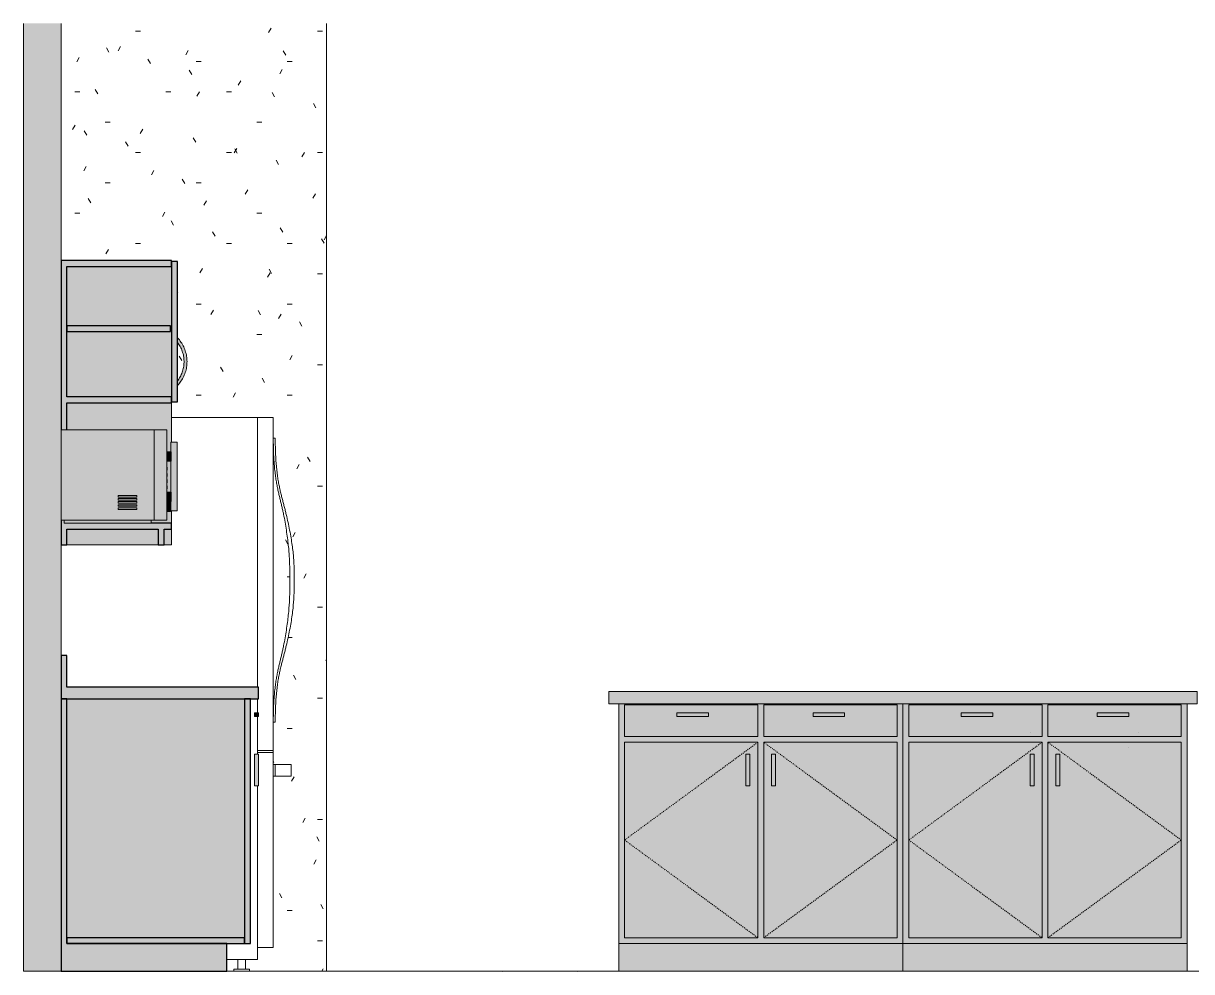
# Model space of a CAD drawing. Header units: inches. Extents: x -1667 to 6641, y -48 to 265.
# Drawn here: x 949.3 to 1097.3, y 0 to 120 of the extents above; entities that cross this region are included whole.
import ezdxf

# ---------------------------------------------------------------- set-up
doc = ezdxf.new("R2010")
doc.units = ezdxf.units.IN
doc.header["$MEASUREMENT"] = 0
doc.linetypes.add('Dash', pattern=[0.25, 0.125, -0.125])
for name, color, linetype, lineweight in [('A-GENM', 13, 'Continuous', 9), ('A-WALL-PATT', 111, 'Continuous', 18), ('C-BLDG-PADS', 91, 'Continuous', 9), ('I-FURN', 30, 'Continuous', 9), ('I-WALL', 2, 'Continuous', 18), ('Q-CASE', 31, 'Continuous', 9), ('Q-SPCQ', 91, 'Continuous', 9)]:
    doc.layers.add(name, color=color, linetype=linetype, lineweight=lineweight)

# ---------------------------------------------------------------- blocks, each defined once
blk = doc.blocks.new('Open Source Metal Building_Exterior_rvt-6-Kitchen - South Elevation')
at = {"layer": 'C-BLDG-PADS'}
h = blk.add_hatch(dxfattribs=at)
h.set_pattern_fill('FP_17', style=0, pattern_type=2)
h.set_pattern_definition([(50, (-2070.098, 0), (13.77135, -1.20496), [1.44, -15.84]), (355, (-2070.098, 0), (-2.66442, 14.44218), [1.152, -12.672]), (100.451, (-2068.95, -0.1), (11.10708, 13.23737), [1.224, -13.462]), (46.184, (-2070.098, 3.84), (20.49128, -3.17785), [2.16, -23.76]), (96.636, (-2068.39, 3.575), (17.94587, 18.70315), [1.836, -20.193]), (351.184, (-2070.098, 3.84), (17.9454, 18.7026), [1.728, -19.008]), (21, (-2068.178, 2.88), (11.46052, -7.73037), [1.44, -15.84]), (326, (-2068.178, 2.88), (4.67135, 13.92315), [1.152, -12.672]), (71.451, (-2067.223, 2.236), (16.13207, 6.19284), [1.224, -13.462]), (37.5, (-2070.098, 0), (0.233123, 6.39175), [0.634, -11.885, 0.634, -12.23, -12.72]), (37.5, (-2070.098, 0), (0.233123, 6.39175), [-25.382, 0.634, -12.086]), (7.5, (-2070.098, 0), (5.05073, 7.57304), [0.634, -6.701, 0.634, -11.597, -4.848]), (7.5, (-2070.098, 0), (5.05073, 7.57304), [-19.565, 0.634, -4.214]), (327.5, (-2074.38, 0), (10.24958, -0.43289), [0.634, -4.166, 0.634, -14.342, -19.872]), (327.5, (-2074.38, 0), (10.24958, -0.43289), [-19.776, 0.634, -19.238]), (317.5, (-2076.3, 0), (11.19739, 1.922144), [0.634, -5.606, 0.634, -9.312, -14.112]), (317.5, (-2076.3, 0), (11.19739, 1.922144), [-16.186, 0.634, -13.478])])
h.paths.add_polyline_path([(-981.54, -0.04), (-897.99, -0.04), (-897.99, 0), (-1120.8, 0), (-1120.8, -0.04), (-988.51, -0.04)], flags=0)
at = {"layer": 'C-BLDG-PADS', "color": 250, "lineweight": 18}
blk.add_line((-897.99, 0), (-1120.8, 0), dxfattribs=at)
blk = doc.blocks.new('Counter Top-L Shaped - 24_ Depth U SHAPED-689926-Kitchen - South Elevation')
at = {"layer": 'Q-CASE'}
h = blk.add_hatch(color=256, dxfattribs=at)
h.paths.add_polyline_path([(-1116.03, 34.5), (-1091.03, 34.5), (-1091.03, 36), (-1115.28, 36), (-1115.28, 40), (-1116.03, 40)], flags=0)
h.paths.add_polyline_path([(-927.78, 34.5), (-902.78, 34.5), (-902.78, 40), (-903.53, 40), (-903.53, 36), (-927.78, 36)], flags=0)
at = {"layer": 'Q-CASE', "lineweight": 30}
for p, q in [((-1115.28, 40), (-1116.03, 40)), ((-1116.03, 40), (-1116.03, 34.5)), ((-1115.28, 36), (-1115.28, 40)), ((-902.78, 40), (-903.53, 40)), ((-903.53, 40), (-903.53, 36)), ((-902.78, 34.5), (-902.78, 40)), ((-1091.03, 36), (-1115.28, 36)), ((-1091.03, 34.5), (-1091.03, 36)), ((-903.53, 36), (-927.78, 36)), ((-927.78, 36), (-927.78, 34.5)), ((-1116.03, 34.5), (-1091.03, 34.5)), ((-927.78, 34.5), (-902.78, 34.5))]:
    blk.add_line(p, q, dxfattribs=at)
blk = doc.blocks.new('Haworth_Chair_Hi-Pad_Stool - High-336028-Kitchen - South Elevation')
at = {"layer": 'I-FURN'}
for p, q in [((-993.03, 28.36), (-993.03, 28.36)), ((-980.78, 28.29), (-980.78, 28.29))]:
    blk.add_line(p, q, dxfattribs=at)
at = {"layer": 'I-FURN', "flags": 128}
for points in [[(-993.19, 30.25), (-993.2, 30.25), (-993.2, 30.25)], [(-979.61, 30.25), (-979.61, 30.25), (-979.61, 30.25)]]:
    blk.add_lwpolyline(points, dxfattribs=at)
blk = doc.blocks.new('Refrigeration-Dacor-Millennia - PF36BNDFBK-519146-Kitchen - South Elevation')
at = {"layer": 'A-GENM', "lineweight": 18}
for p, q in [((-1091.15, 70.12), (-1089.15, 70.12)), ((-1091.15, 36), (-1091.15, 70.12)), ((-1089.15, 70.12), (-1089.15, 27.59)), ((-1091.15, 32.75), (-1091.15, 34.5)), ((-1091.15, 27.5), (-1091.15, 32.25)), ((-1089.15, 27.59), (-1089.15, 3)), ((-1091.15, 3), (-1091.15, 23.5)), ((-1089.15, 3), (-1091.15, 3))]:
    blk.add_line(p, q, dxfattribs=at)
at = {"layer": 'A-GENM'}
for p, q in [((-1091.15, 70.12), (-1089.15, 70.12)), ((-1091.15, 36), (-1091.15, 70.12)), ((-1089.15, 70.12), (-1089.15, 3)), ((-1088.9, 67.53), (-1089.15, 67.53)), ((-1091.15, 32.75), (-1091.15, 34.5)), ((-1091.15, 27.5), (-1091.15, 32.25)), ((-1089.15, 31.53), (-1088.9, 31.53)), ((-1089.15, 27.94), (-1091.15, 27.94)), ((-1089.15, 27.69), (-1091.15, 27.69)), ((-1086.9, 26.19), (-1089.15, 26.19)), ((-1088.9, 26.19), (-1088.9, 24.69)), ((-1086.9, 24.69), (-1086.9, 26.19)), ((-1089.15, 24.69), (-1086.9, 24.69)), ((-1091.15, 3), (-1091.15, 23.5)), ((-1089.15, 3), (-1091.15, 3)), ((-1093.65, 0.25), (-1093.65, 1.5)), ((-1092.65, 1.5), (-1092.65, 0.25)), ((-1094.15, 0.25), (-1093.65, 0.25)), ((-1094.15, 0), (-1094.15, 0.25)), ((-1092.65, 0.25), (-1093.65, 0.25)), ((-1092.65, 0.25), (-1092.15, 0.25)), ((-1092.15, 0.25), (-1092.15, 0))]:
    blk.add_line(p, q, dxfattribs=at)
for points, knots in [([(-1089.15, 67.53), (-1089.15, 67.14), (-1089.14, 66.38), (-1089.11, 65.52), (-1089.08, 64.89), (-1089.05, 64.44), (-1089.01, 64.01), (-1088.98, 63.6), (-1088.93, 63.21), (-1088.89, 62.84), (-1088.84, 62.49), (-1088.78, 62.15), (-1088.73, 61.83), (-1088.67, 61.52), (-1088.61, 61.23), (-1088.56, 60.94), (-1088.49, 60.66), (-1088.43, 60.39), (-1088.37, 60.13), (-1088.31, 59.87), (-1088.25, 59.62), (-1088.19, 59.37), (-1088.13, 59.12), (-1088.05, 58.79), (-1087.95, 58.37), (-1087.81, 57.7), (-1087.65, 56.85), (-1087.49, 55.85), (-1087.35, 54.87), (-1087.24, 53.95), (-1087.16, 53.09), (-1087.11, 52.3), (-1087.06, 51.31), (-1087.05, 50.41), (-1087.05, 49.53), (-1087.05, 48.87), (-1087.06, 48.2), (-1087.08, 47.27), (-1087.13, 46.26), (-1087.24, 45.12), (-1087.35, 44.19), (-1087.49, 43.22), (-1087.65, 42.21), (-1087.81, 41.37), (-1087.95, 40.7), (-1088.05, 40.28), (-1088.13, 39.94), (-1088.19, 39.69), (-1088.25, 39.45), (-1088.31, 39.19), (-1088.37, 38.93), (-1088.43, 38.67), (-1088.49, 38.4), (-1088.56, 38.12), (-1088.61, 37.83), (-1088.67, 37.54), (-1088.73, 37.23), (-1088.78, 36.91), (-1088.84, 36.57), (-1088.89, 36.22), (-1088.93, 35.85), (-1088.98, 35.46), (-1089.01, 35.05), (-1089.05, 34.62), (-1089.08, 34.18), (-1089.11, 33.54), (-1089.14, 32.68), (-1089.15, 31.93), (-1089.15, 31.53)], [0, 0, 0, 0, 0.014706, 0.029412, 0.036765, 0.044118, 0.051471, 0.058824, 0.066176, 0.073529, 0.080882, 0.088235, 0.095588, 0.102941, 0.110294, 0.117647, 0.125, 0.132353, 0.139706, 0.147059, 0.154412, 0.161765, 0.169118, 0.176471, 0.191176, 0.205882, 0.235294, 0.264706, 0.294118, 0.323529, 0.352941, 0.382353, 0.411765, 0.470588, 0.5, 0.529412, 0.558824, 0.588235, 0.647059, 0.676471, 0.705882, 0.735294, 0.764706, 0.794118, 0.808824, 0.823529, 0.830882, 0.838235, 0.845588, 0.852941, 0.860294, 0.867647, 0.875, 0.882353, 0.889706, 0.897059, 0.904412, 0.911765, 0.919118, 0.926471, 0.933824, 0.941176, 0.948529, 0.955882, 0.963235, 0.970588, 0.985294, 1, 1, 1, 1]), ([(-1088.9, 31.53), (-1088.9, 31.93), (-1088.89, 32.68), (-1088.86, 33.54), (-1088.83, 34.18), (-1088.8, 34.63), (-1088.76, 35.05), (-1088.72, 35.46), (-1088.68, 35.85), (-1088.63, 36.22), (-1088.58, 36.57), (-1088.53, 36.91), (-1088.47, 37.23), (-1088.41, 37.54), (-1088.35, 37.84), (-1088.29, 38.12), (-1088.23, 38.4), (-1088.16, 38.67), (-1088.09, 38.93), (-1088.03, 39.19), (-1087.96, 39.45), (-1087.89, 39.7), (-1087.83, 39.94), (-1087.74, 40.28), (-1087.63, 40.7), (-1087.47, 41.37), (-1087.28, 42.21), (-1087.07, 43.22), (-1086.9, 44.19), (-1086.75, 45.12), (-1086.61, 46.26), (-1086.54, 47.27), (-1086.51, 48.2), (-1086.5, 48.87), (-1086.5, 49.53), (-1086.5, 50.19), (-1086.51, 50.86), (-1086.53, 51.56), (-1086.57, 52.29), (-1086.64, 53.09), (-1086.75, 53.95), (-1086.9, 54.87), (-1087.07, 55.85), (-1087.28, 56.85), (-1087.47, 57.69), (-1087.63, 58.37), (-1087.74, 58.79), (-1087.83, 59.12), (-1087.89, 59.37), (-1087.96, 59.62), (-1088.03, 59.87), (-1088.09, 60.13), (-1088.16, 60.39), (-1088.23, 60.66), (-1088.29, 60.94), (-1088.35, 61.23), (-1088.41, 61.52), (-1088.47, 61.83), (-1088.53, 62.15), (-1088.58, 62.49), (-1088.63, 62.84), (-1088.68, 63.21), (-1088.72, 63.6), (-1088.76, 64.01), (-1088.8, 64.44), (-1088.83, 64.89), (-1088.86, 65.52), (-1088.89, 66.38), (-1088.9, 67.14), (-1088.9, 67.53)], [0, 0, 0, 0, 0.014706, 0.029412, 0.036765, 0.044118, 0.051471, 0.058824, 0.066176, 0.073529, 0.080882, 0.088235, 0.095588, 0.102941, 0.110294, 0.117647, 0.125, 0.132353, 0.139706, 0.147059, 0.154412, 0.161765, 0.169118, 0.176471, 0.191176, 0.205882, 0.235294, 0.264706, 0.294118, 0.323529, 0.352941, 0.411765, 0.441176, 0.470588, 0.5, 0.529412, 0.558824, 0.588235, 0.617647, 0.647059, 0.676471, 0.705882, 0.735294, 0.764706, 0.794118, 0.808824, 0.823529, 0.830882, 0.838235, 0.845588, 0.852941, 0.860294, 0.867647, 0.875, 0.882353, 0.889706, 0.897059, 0.904412, 0.911765, 0.919118, 0.926471, 0.933824, 0.941176, 0.948529, 0.955882, 0.963235, 0.970588, 0.985294, 1, 1, 1, 1])]:
    blk.add_open_spline(points, degree=3, knots=knots, dxfattribs=at)
at = {"layer": 'Q-SPCQ'}
for p, q in [((-1091.15, 70.12), (-1102.03, 70.12)), ((-1091.15, 36), (-1091.15, 70.12)), ((-1091.15, 32.75), (-1091.15, 34.5)), ((-1091.15, 27.5), (-1091.15, 32.25)), ((-1091.15, 1.5), (-1091.15, 23.5)), ((-1095.03, 1.5), (-1091.15, 1.5))]:
    blk.add_line(p, q, dxfattribs=at)
blk = doc.blocks.new('Base Cabinet-Double Door _ 2 Drawer - 36_-581377-Kitchen - South Elevation')
at = {"layer": 'Q-CASE'}
h = blk.add_hatch(color=256, dxfattribs=at)
h.paths.add_polyline_path([(-981.54, 3.5), (-973.4, 3.5), (-973.4, 33.86), (-1009.4, 33.86), (-1009.39, 3.5), (-988.51, 3.5)], flags=0)
h.paths.add_polyline_path([(-993.28, 23.5), (-993.28, 27.5), (-992.78, 27.5), (-992.78, 23.5)], flags=0)
h.paths.add_polyline_path([(-989.53, 23.5), (-990.03, 23.5), (-990.03, 27.5), (-989.53, 27.5), (-989.53, 26.23)], flags=0)
h.paths.add_polyline_path([(-1002.03, 32.25), (-1002.03, 32.75), (-998.03, 32.75), (-998.03, 32.25)], flags=0)
h.paths.add_polyline_path([(-984.78, 32.25), (-984.78, 32.75), (-980.78, 32.75), (-980.78, 32.25), (-981.54, 32.25)], flags=0)
h = blk.add_hatch(color=256, dxfattribs=at)
h.paths.add_polyline_path([(-992.78, 23.5), (-992.78, 27.5), (-993.28, 27.5), (-993.28, 23.5)], flags=0)
h.paths.add_polyline_path([(-990.03, 23.5), (-989.53, 23.5), (-989.53, 27.5), (-990.03, 27.5), (-990.03, 26.23)], flags=0)
h.paths.add_polyline_path([(-998.03, 32.25), (-998.03, 32.75), (-1002.03, 32.75), (-1002.03, 32.25)], flags=0)
h.paths.add_polyline_path([(-980.78, 32.25), (-980.78, 32.75), (-984.78, 32.75), (-984.78, 32.25), (-981.54, 32.25)], flags=0)
blk.add_hatch(color=256, dxfattribs=at).paths.add_polyline_path([(-988.51, 0), (-973.4, 0), (-973.4, 3.5), (-1009.4, 3.5), (-1009.39, 0), (-991.99, 0)], flags=0)
for p, q in [((-1009.4, 33.86), (-1009.4, 3.5)), ((-1008.65, 29.75), (-1008.65, 33.75)), ((-1008.65, 33.75), (-991.78, 33.75)), ((-998.03, 32.75), (-1002.03, 32.75)), ((-1002.03, 32.75), (-1002.03, 32.25)), ((-998.03, 32.25), (-998.03, 32.75)), ((-991.78, 29.75), (-991.78, 33.75)), ((-991.03, 33.75), (-974.15, 33.75)), ((-991.03, 29.75), (-991.03, 33.75)), ((-980.78, 32.75), (-984.78, 32.75)), ((-984.78, 32.75), (-984.78, 32.25)), ((-980.78, 32.25), (-980.78, 32.75)), ((-974.15, 33.75), (-974.15, 29.75)), ((-973.4, 3.5), (-973.4, 33.86)), ((-1002.03, 32.25), (-998.03, 32.25)), ((-984.78, 32.25), (-980.78, 32.25)), ((-991.78, 29.75), (-1008.65, 29.75)), ((-974.15, 29.75), (-991.03, 29.75)), ((-1008.65, 4.25), (-1008.65, 29)), ((-1008.65, 29), (-991.78, 29)), ((-991.78, 4.25), (-991.78, 29)), ((-991.03, 29), (-974.15, 29)), ((-991.03, 4.25), (-991.03, 29)), ((-974.15, 29), (-974.15, 4.25)), ((-992.78, 27.5), (-993.28, 27.5)), ((-993.28, 27.5), (-993.28, 23.5)), ((-992.78, 23.5), (-992.78, 27.5)), ((-989.53, 27.5), (-990.03, 27.5)), ((-990.03, 27.5), (-990.03, 23.5)), ((-989.53, 23.5), (-989.53, 27.5)), ((-993.28, 23.5), (-992.78, 23.5)), ((-990.03, 23.5), (-989.53, 23.5)), ((-1009.4, 3.5), (-973.4, 3.5)), ((-1009.4, 0), (-1009.4, 3.5)), ((-991.78, 4.25), (-1008.65, 4.25)), ((-974.15, 4.25), (-991.03, 4.25)), ((-973.4, 3.5), (-973.4, 0))]:
    blk.add_line(p, q, dxfattribs=at)
at = {"layer": 'Q-CASE', "linetype": 'Dash'}
for p, q in [((-991.78, 29), (-1008.65, 16.62)), ((-974.15, 16.62), (-991.03, 29)), ((-1008.65, 16.62), (-991.78, 4.25)), ((-991.03, 4.25), (-974.15, 16.62))]:
    blk.add_line(p, q, dxfattribs=at)
blk = doc.blocks.new('Small_Microwave_14381 - Small_Microwave_14381-624995-Kitchen - South Elevation')
at = {"layer": 'I-FURN'}
for points in [[(-1116.03, 57.14), (-1109.33, 57.14), (-1109.33, 68.56), (-1116.03, 68.56), (-1116.03, 60)], [(-1103.4, 57.14), (-1102.64, 57.14), (-1102.64, 68.56), (-1104.22, 68.56), (-1104.22, 57.14)], [(-1101.74, 58.32), (-1101.74, 66.99), (-1102.13, 66.99), (-1102.11, 65.79), (-1102.1, 65.79), (-1102.12, 64.59), (-1102.13, 64.59), (-1102.12, 60.69), (-1102.1, 60.69), (-1102.12, 59.51), (-1102.13, 59.51), (-1102.12, 58.32), (-1101.84, 58.32)], [(-1101.65, 58.32), (-1101.34, 58.32), (-1101.36, 66.99), (-1101.74, 66.99), (-1101.74, 58.32)], [(-1102.1, 64.59), (-1102.1, 65.79), (-1102.64, 65.79), (-1102.64, 64.59)], [(-1102.57, 63.44), (-1102.57, 63.84), (-1102.64, 63.84), (-1102.64, 63.44)], [(-1102.57, 62.66), (-1102.57, 63.05), (-1102.64, 63.05), (-1102.64, 62.66)], [(-1102.57, 61.87), (-1102.57, 62.26), (-1102.64, 62.26), (-1102.64, 61.87)], [(-1102.57, 61.08), (-1102.57, 61.47), (-1102.64, 61.47), (-1102.64, 61.08)], [(-1102.1, 59.51), (-1102.1, 60.69), (-1102.64, 60.69), (-1102.64, 59.51)], [(-1106.42, 60.06), (-1106.42, 60.26), (-1108.79, 60.26), (-1108.79, 60.06), (-1106.88, 60.06)], [(-1106.42, 59.67), (-1106.42, 59.86), (-1108.79, 59.86), (-1108.79, 59.67), (-1106.88, 59.67)], [(-1106.88, 59.27), (-1106.42, 59.27), (-1106.42, 59.47), (-1108.79, 59.47), (-1108.79, 59.27)], [(-1102.15, 59.02), (-1102.15, 59.51), (-1102.64, 59.51), (-1102.64, 59.02)], [(-1106.88, 58.88), (-1106.42, 58.88), (-1106.42, 59.07), (-1108.79, 59.07), (-1108.79, 58.88)], [(-1106.42, 58.48), (-1106.42, 58.68), (-1108.79, 58.68), (-1108.79, 58.48), (-1106.88, 58.48)], [(-1102.15, 58.23), (-1102.15, 59.02), (-1102.64, 59.02), (-1102.64, 58.23)], [(-1109.45, 56.75), (-1109.33, 56.75), (-1109.33, 57.14), (-1115.63, 57.14), (-1115.63, 56.75), (-1109.48, 56.75)], [(-1106.42, 56.75), (-1104.61, 56.75), (-1104.61, 57.14), (-1109.33, 57.14), (-1109.33, 56.75), (-1106.88, 56.75)]]:
    blk.add_hatch(color=256, dxfattribs=at).paths.add_polyline_path(points, flags=0)
h = blk.add_hatch(color=256, dxfattribs=at)
h.paths.add_polyline_path([(-1109.33, 57.14), (-1104.22, 57.14), (-1104.22, 68.56), (-1109.33, 68.56), (-1109.33, 60)], flags=0)
h.paths.add_polyline_path([(-1106.88, 58.48), (-1108.79, 58.48), (-1108.79, 58.68), (-1106.42, 58.68), (-1106.42, 58.48)], flags=0)
h.paths.add_polyline_path([(-1106.42, 58.88), (-1108.79, 58.88), (-1108.79, 59.07), (-1106.42, 59.07)], flags=0)
h.paths.add_polyline_path([(-1106.42, 59.27), (-1108.79, 59.27), (-1108.79, 59.47), (-1106.42, 59.47)], flags=0)
h.paths.add_polyline_path([(-1106.42, 59.67), (-1108.79, 59.67), (-1108.79, 59.86), (-1106.42, 59.86)], flags=0)
h.paths.add_polyline_path([(-1108.79, 60.06), (-1108.79, 60.26), (-1106.42, 60.26), (-1106.42, 60.06), (-1106.88, 60.06)], flags=0)
for p, q in [((-1116.03, 68.56), (-1109.33, 68.56)), ((-1116.03, 57.14), (-1116.03, 68.56)), ((-1109.33, 68.56), (-1104.22, 68.56)), ((-1104.22, 68.56), (-1102.64, 68.56)), ((-1104.22, 57.14), (-1104.22, 68.56)), ((-1104.22, 57.14), (-1104.22, 68.56)), ((-1102.64, 68.56), (-1102.64, 57.14)), ((-1102.13, 66.99), (-1102.13, 58.32)), ((-1102.13, 66.99), (-1101.74, 66.99)), ((-1101.74, 66.99), (-1101.34, 66.99)), ((-1101.34, 58.32), (-1101.34, 66.99)), ((-1102.64, 65.79), (-1102.1, 65.79)), ((-1102.1, 64.59), (-1102.1, 65.79)), ((-1102.1, 64.59), (-1102.64, 64.59)), ((-1102.64, 63.84), (-1102.57, 63.84)), ((-1102.57, 63.84), (-1102.57, 63.44)), ((-1102.64, 63.44), (-1102.57, 63.44)), ((-1102.64, 63.05), (-1102.57, 63.05)), ((-1102.64, 62.66), (-1102.57, 62.66)), ((-1102.64, 62.26), (-1102.57, 62.26)), ((-1102.57, 63.05), (-1102.57, 62.66)), ((-1102.57, 62.26), (-1102.57, 61.87)), ((-1102.64, 61.87), (-1102.57, 61.87)), ((-1102.64, 61.47), (-1102.57, 61.47)), ((-1102.64, 61.08), (-1102.57, 61.08)), ((-1102.64, 60.69), (-1102.1, 60.69)), ((-1102.57, 61.47), (-1102.57, 61.08)), ((-1102.1, 59.51), (-1102.1, 60.69)), ((-1108.79, 60.06), (-1108.79, 60.26)), ((-1108.79, 60.26), (-1106.42, 60.26)), ((-1106.42, 60.06), (-1108.79, 60.06)), ((-1108.79, 59.67), (-1108.79, 59.86)), ((-1108.79, 59.86), (-1106.42, 59.86)), ((-1106.42, 59.67), (-1108.79, 59.67)), ((-1108.79, 59.27), (-1108.79, 59.47)), ((-1108.79, 59.47), (-1106.42, 59.47)), ((-1106.42, 59.27), (-1108.79, 59.27)), ((-1106.42, 60.26), (-1106.42, 60.06)), ((-1106.42, 59.86), (-1106.42, 59.67)), ((-1106.42, 59.47), (-1106.42, 59.27)), ((-1102.1, 59.51), (-1102.64, 59.51)), ((-1102.15, 59.51), (-1102.15, 59.02)), ((-1108.79, 58.88), (-1108.79, 59.07)), ((-1108.79, 59.07), (-1106.42, 59.07)), ((-1106.42, 58.88), (-1108.79, 58.88)), ((-1108.79, 58.48), (-1108.79, 58.68)), ((-1108.79, 58.68), (-1106.42, 58.68)), ((-1106.42, 58.48), (-1108.79, 58.48)), ((-1106.42, 59.07), (-1106.42, 58.88)), ((-1106.42, 58.68), (-1106.42, 58.48)), ((-1102.64, 58.23), (-1102.15, 58.23)), ((-1102.15, 59.02), (-1102.15, 58.23)), ((-1101.74, 58.32), (-1102.13, 58.32)), ((-1101.34, 58.32), (-1101.74, 58.32)), ((-1109.33, 57.14), (-1116.03, 57.14)), ((-1115.63, 56.75), (-1115.63, 57.14)), ((-1109.33, 56.75), (-1115.63, 56.75)), ((-1104.22, 57.14), (-1109.33, 57.14)), ((-1104.61, 56.75), (-1109.33, 56.75)), ((-1104.61, 56.75), (-1104.61, 57.14)), ((-1102.64, 57.14), (-1104.22, 57.14))]:
    blk.add_line(p, q, dxfattribs=at)
blk = doc.blocks.new('M_Counter Top-Island - 1220mm Depth-640051-Kitchen - South Elevation')
at = {"layer": 'Q-CASE'}
blk.add_hatch(color=256, dxfattribs=at).paths.add_polyline_path([(-988.51, 33.86), (-972.15, 33.86), (-972.15, 35.43), (-1046.65, 35.43), (-1046.65, 33.86), (-995.47, 33.86)], flags=0)
for p, q in [((-1046.65, 35.43), (-972.15, 35.43)), ((-1046.65, 35.43), (-1046.65, 33.86)), ((-972.15, 33.86), (-972.15, 35.43)), ((-972.15, 33.86), (-1046.65, 33.86))]:
    blk.add_line(p, q, dxfattribs=at)
blk = doc.blocks.new('Base Cabinet-Double Door _ 2 Drawer - 33_-689299-Kitchen - South Elevation')
at = {"layer": 'Q-CASE'}
h = blk.add_hatch(color=256, dxfattribs=at)
h.paths.add_polyline_path([(-1095.03, 0), (-1095.03, 3.5), (-1115.28, 3.5), (-1115.28, 34.5), (-1116.03, 34.5), (-1116.03, 0)], flags=0)
h.paths.add_polyline_path([(-1092.78, 3.5), (-1092.03, 3.5), (-1092.03, 34.5), (-1092.78, 34.5), (-1092.78, 29.98)], flags=0)
for points in [[(-1092.78, 4.25), (-1092.78, 34.5), (-1115.28, 34.5), (-1115.28, 4.25), (-1094.97, 4.25)], [(-1091.03, 32.25), (-1091.03, 32.75), (-1091.53, 32.75), (-1091.53, 32.25)], [(-1091.03, 23.5), (-1091.03, 27.5), (-1091.53, 27.5), (-1091.53, 23.5)], [(-1092.78, 3.5), (-1092.78, 4.25), (-1115.28, 4.25), (-1115.28, 3.5)]]:
    blk.add_hatch(color=256, dxfattribs=at).paths.add_polyline_path(points, flags=0)
at = {"layer": 'Q-CASE', "lineweight": 30}
for p, q in [((-1115.28, 34.5), (-1116.03, 34.5)), ((-1116.03, 34.5), (-1116.03, 0)), ((-1115.28, 3.5), (-1115.28, 34.5)), ((-1092.78, 34.5), (-1092.78, 3.5)), ((-1092.03, 34.5), (-1092.78, 34.5)), ((-1092.03, 3.5), (-1092.03, 34.5)), ((-1092.78, 4.25), (-1115.28, 4.25)), ((-1115.28, 4.25), (-1115.28, 3.5)), ((-1095.03, 3.5), (-1115.28, 3.5)), ((-1115.28, 3.5), (-1092.78, 3.5)), ((-1095.03, 0), (-1095.03, 3.5)), ((-1092.78, 3.5), (-1092.78, 4.25)), ((-1092.78, 3.5), (-1092.03, 3.5)), ((-1116.03, 0), (-1095.03, 0))]:
    blk.add_line(p, q, dxfattribs=at)
at = {"layer": 'Q-CASE'}
for p, q in [((-1091.53, 32.75), (-1091.03, 32.75)), ((-1091.53, 32.25), (-1091.53, 32.75)), ((-1091.03, 32.75), (-1091.03, 32.25)), ((-1091.03, 32.25), (-1091.53, 32.25)), ((-1091.53, 27.5), (-1091.03, 27.5)), ((-1091.53, 23.5), (-1091.53, 27.5)), ((-1091.03, 27.5), (-1091.03, 23.5)), ((-1091.03, 23.5), (-1091.53, 23.5))]:
    blk.add_line(p, q, dxfattribs=at)
blk = doc.blocks.new('293304 - 293304 2-686364-Kitchen - South Elevation')
at = {"layer": 'Q-CASE'}
h = blk.add_hatch(color=256, dxfattribs=at)
h.paths.add_polyline_path([(-1115.28, 54), (-1115.28, 56), (-1103.71, 56), (-1103.71, 54), (-1102.96, 54), (-1102.96, 56), (-1102.03, 56), (-1102.03, 56.75), (-1115.63, 56.75), (-1115.63, 57.14), (-1116.03, 57.14), (-1116.03, 54)], flags=0)
h.paths.add_polyline_path([(-1115.28, 68.56), (-1115.28, 72), (-1102.03, 72), (-1102.03, 72.75), (-1115.28, 72.75), (-1115.28, 89.25), (-1102.03, 89.25), (-1102.03, 90), (-1116.03, 90), (-1116.03, 68.56), (-1115.42, 68.56)], flags=0)
h = blk.add_hatch(color=256, dxfattribs=at)
h.paths.add_polyline_path([(-1103.81, 56.75), (-1102.03, 56.75), (-1102.03, 58.32), (-1102.13, 58.34), (-1102.15, 58.23), (-1102.64, 58.23), (-1102.64, 57.14), (-1104.61, 57.14), (-1104.61, 56.75), (-1103.87, 56.75)], flags=0)
h.paths.add_polyline_path([(-1102.64, 60.69), (-1102.13, 60.69), (-1102.13, 64.59), (-1102.64, 64.59), (-1102.64, 63.84), (-1102.57, 63.84), (-1102.57, 63.44), (-1102.64, 63.44), (-1102.64, 63.05), (-1102.57, 63.05), (-1102.57, 62.66), (-1102.64, 62.66), (-1102.64, 62.26), (-1102.57, 62.26), (-1102.57, 61.87), (-1102.64, 61.87), (-1102.64, 61.47), (-1102.57, 61.47), (-1102.57, 61.08), (-1102.64, 61.08)], flags=0)
h.paths.add_polyline_path([(-1102.13, 65.79), (-1102.12, 66.99), (-1102.03, 66.99), (-1102.03, 72), (-1115.28, 72), (-1115.28, 68.56), (-1102.64, 68.56), (-1102.64, 65.79)], flags=0)
h.paths.add_polyline_path([(-1106.88, 72.75), (-1102.03, 72.75), (-1102.03, 89.25), (-1115.28, 89.25), (-1115.28, 81.75), (-1102.15, 81.75), (-1102.15, 81), (-1115.28, 81), (-1115.28, 72.75)], flags=0)
for points in [[(-1102.03, 72.12), (-1101.28, 72.12), (-1101.28, 89.87), (-1102.03, 89.87), (-1102.03, 75.01)], [(-1102.15, 81), (-1102.15, 81.75), (-1115.28, 81.75), (-1115.28, 81), (-1106.88, 81)], [(-1101.28, 74.21), (-1100.54, 75.29), (-1100.45, 75.44), (-1100.12, 76.71), (-1100.11, 77.69), (-1100.45, 78.96), (-1101.28, 80.19), (-1101.28, 79.93), (-1100.72, 79.11), (-1100.38, 78.18), (-1100.26, 77.2), (-1100.38, 76.22), (-1100.72, 75.29), (-1101.28, 74.44), (-1101.28, 74.32)], [(-1101.28, 74.47), (-1100.72, 75.29), (-1100.38, 76.22), (-1100.26, 77.2), (-1100.41, 78.27), (-1100.72, 79.11), (-1101.28, 79.93), (-1101.28, 79.66), (-1100.64, 78.4), (-1100.45, 77.57), (-1100.47, 76.74), (-1100.65, 75.96), (-1101.28, 74.74), (-1101.28, 74.62)], [(-1103.71, 54), (-1103.71, 56), (-1115.28, 56), (-1115.28, 54), (-1105.43, 54)], [(-1102.03, 54), (-1102.03, 56), (-1102.96, 56), (-1102.96, 54)]]:
    blk.add_hatch(color=256, dxfattribs=at).paths.add_polyline_path(points, flags=0)
at = {"layer": 'Q-CASE', "lineweight": 30}
for p, q in [((-1102.03, 90), (-1116.03, 90)), ((-1116.03, 90), (-1116.03, 68.56)), ((-1115.28, 72.75), (-1115.28, 89.25)), ((-1115.28, 89.25), (-1102.03, 89.25)), ((-1102.03, 89.25), (-1102.03, 90)), ((-1101.28, 89.87), (-1102.03, 89.87)), ((-1102.03, 89.87), (-1102.03, 72.12)), ((-1101.28, 72.12), (-1101.28, 89.87)), ((-1102.15, 81.75), (-1115.28, 81.75)), ((-1115.28, 81.75), (-1115.28, 81)), ((-1102.15, 81), (-1102.15, 81.75)), ((-1115.28, 81), (-1102.15, 81)), ((-1102.03, 72.75), (-1115.28, 72.75)), ((-1102.03, 72), (-1102.03, 72.75)), ((-1115.28, 68.56), (-1115.28, 72)), ((-1115.28, 72), (-1102.03, 72)), ((-1102.03, 72.12), (-1101.28, 72.12)), ((-1116.03, 57.14), (-1116.03, 54)), ((-1102.03, 56.75), (-1104.61, 56.75)), ((-1102.03, 56), (-1102.03, 56.75)), ((-1115.28, 54), (-1115.28, 56)), ((-1115.28, 56), (-1103.71, 56)), ((-1103.71, 56), (-1103.71, 54)), ((-1102.96, 54), (-1102.96, 56)), ((-1102.96, 56), (-1102.03, 56)), ((-1116.03, 54), (-1115.28, 54)), ((-1103.71, 54), (-1102.96, 54))]:
    blk.add_line(p, q, dxfattribs=at)
at = {"layer": 'Q-CASE'}
for p, q in [((-1102.03, 66.99), (-1102.03, 72)), ((-1102.03, 56.75), (-1102.03, 58.32)), ((-1102.03, 56), (-1102.03, 54)), ((-1103.71, 54), (-1115.28, 54)), ((-1102.03, 54), (-1102.96, 54))]:
    blk.add_line(p, q, dxfattribs=at)
at = {"layer": 'Q-CASE', "flags": 128}
for points in [[(-1101.27, 74.19), (-1101.16, 74.32), (-1101.04, 74.46), (-1100.94, 74.59), (-1100.84, 74.74), (-1100.74, 74.88), (-1100.65, 75.03), (-1100.57, 75.19), (-1100.49, 75.34), (-1100.42, 75.5), (-1100.35, 75.66), (-1100.3, 75.83), (-1100.24, 76), (-1100.2, 76.16), (-1100.16, 76.33), (-1100.13, 76.51), (-1100.11, 76.68), (-1100.09, 76.85), (-1100.08, 77.03), (-1100.07, 77.2), (-1100.08, 77.38), (-1100.09, 77.55), (-1100.11, 77.73), (-1100.13, 77.9), (-1100.16, 78.07), (-1100.2, 78.24), (-1100.25, 78.41), (-1100.3, 78.58), (-1100.36, 78.74), (-1100.42, 78.9), (-1100.49, 79.06), (-1100.57, 79.22), (-1100.65, 79.37), (-1100.74, 79.52), (-1100.84, 79.67), (-1100.94, 79.81), (-1101.05, 79.95), (-1101.16, 80.08), (-1101.27, 80.21)], [(-1101.28, 79.63), (-1101.19, 79.51), (-1101.1, 79.38), (-1101.01, 79.24), (-1100.93, 79.1), (-1100.86, 78.96), (-1100.79, 78.82), (-1100.73, 78.67), (-1100.68, 78.52), (-1100.63, 78.37), (-1100.58, 78.21), (-1100.54, 78.06), (-1100.51, 77.9), (-1100.49, 77.75), (-1100.47, 77.59), (-1100.46, 77.43), (-1100.45, 77.27), (-1100.45, 77.11), (-1100.46, 76.95), (-1100.47, 76.79), (-1100.49, 76.63), (-1100.52, 76.47), (-1100.55, 76.32), (-1100.59, 76.16), (-1100.63, 76.01), (-1100.68, 75.86), (-1100.74, 75.71), (-1100.8, 75.56), (-1100.87, 75.42), (-1100.95, 75.28), (-1101.02, 75.14), (-1101.11, 75), (-1101.2, 74.87), (-1101.28, 74.77)]]:
    blk.add_lwpolyline(points, dxfattribs=at)
at = {"layer": 'Q-CASE'}
for points in [[(-1101.28, 80.19), (-1101.28, 80.19), (-1101.28, 80.19), (-1101.28, 80.2), (-1101.28, 80.2), (-1101.28, 80.21), (-1101.28, 80.2), (-1101.28, 80.2), (-1101.28, 80.19), (-1101.28, 80.19), (-1101.28, 80.19)], [(-1101.28, 74.21), (-1101.28, 74.21), (-1101.28, 74.21), (-1101.28, 74.2), (-1101.28, 74.2), (-1101.28, 74.19), (-1101.28, 74.2), (-1101.28, 74.2), (-1101.28, 74.21), (-1101.28, 74.21), (-1101.28, 74.21)]]:
    blk.add_open_spline(points, degree=3, knots=[0.4, 0.4, 0.4, 0.4, 0.4125, 0.425, 0.45, 0.5, 0.55, 0.575, 0.5875, 0.6, 0.6, 0.6, 0.6], dxfattribs=at)

msp = doc.modelspace()

# ---------------------------------------------------------------- hatches: boundary and pattern name
at = {"layer": 'A-WALL-PATT', "lineweight": 9}
h = msp.add_hatch(dxfattribs=at)
h.set_pattern_fill('FP_16', color=256, style=0, pattern_type=2)
h.set_pattern_definition([(0, (-2070.098, 0), (15.36, 3.84), [0.634, -10.886, 0.634, -10.886, -61.44]), (0, (-2070.098, 0), (15.36, 3.84), [-23.04, 0.634, -22.406, 0.634, -10.886, -26.88]), (0, (-2070.098, 0), (15.36, 3.84), [-57.6, 0.634, -7.046, 0.634, -18.566]), (120, (-2064.338, 1.92), (-11.0055376, 11.38215), [0.634, -10.886, 0.634, -10.886, -61.44]), (120, (-2064.338, 1.92), (-11.0055376, 11.38215), [-23.04, 0.634, -22.406, 0.634, -10.886, -26.88]), (120, (-2064.338, 1.92), (-11.0055376, 11.38215), [-57.6, 0.634, -7.046, 0.634, -18.566]), (240, (-2062.418, 9.6), (-4.3544624, -15.22215), [0.634, -10.886, 0.634, -10.886, -61.44]), (240, (-2062.418, 9.6), (-4.3544624, -15.22215), [-23.04, 0.634, -22.406, 0.634, -10.886, -26.88]), (240, (-2062.418, 9.6), (-4.3544624, -15.22215), [-57.6, 0.634, -7.046, 0.634, -18.566])])
h.paths.add_polyline_path([(980.95, 67.53), (980.95, 31.53), (980.99, 33.7), (981.12, 35.46), (981.38, 37.23), (981.57, 38.24), (982.34, 41.65), (982.59, 43.08), (982.61, 43.21), (982.85, 45.1), (982.99, 46.76), (983.04, 48.2), (983.04, 50.19), (983.02, 51.56), (982.93, 53.1), (982.85, 53.96), (982.75, 54.88), (982.59, 55.98), (982.34, 57.41), (982.25, 57.86), (981.81, 59.79), (981.54, 60.94), (981.31, 62.16), (981.12, 63.6), (980.99, 65.37)], flags=0)
h.paths.add_polyline_path([(987.7, 0), (987.7, 120.03), (954.07, 120.03), (954.07, 90), (968.07, 90), (968.07, 89.87), (968.82, 89.87), (968.82, 80.19), (969.65, 78.96), (969.99, 77.65), (969.98, 76.71), (969.65, 75.44), (969.2, 74.74), (968.82, 74.21), (968.82, 72.12), (968.07, 72.12), (968.07, 70.12), (980.95, 70.12), (980.95, 67.53), (981.2, 67.53), (981.24, 65.37), (981.38, 63.6), (981.57, 62.16), (981.81, 60.94), (982.85, 56.67), (983.02, 55.85), (983.2, 54.88), (983.34, 53.96), (983.5, 52.49), (983.52, 52.3), (983.59, 50.86), (983.59, 48.74), (983.56, 47.5), (983.52, 46.76), (983.45, 45.96), (983.32, 44.99), (983.2, 44.18), (982.85, 42.4), (982.59, 41.2), (981.68, 37.48), (981.54, 36.7), (981.38, 35.46), (981.24, 33.69), (981.2, 31.53), (980.95, 31.53), (980.95, 26.19), (983.2, 26.19), (983.2, 24.69), (980.95, 24.69), (980.95, 3), (978.95, 3), (978.95, 1.5), (977.45, 1.5), (977.45, 0.25), (977.95, 0.25), (977.95, 0), (980.95, 0)], flags=0)
h.paths.add_polyline_path([(975.07, 0), (975.95, 0), (975.95, 0.25), (976.45, 0.25), (976.45, 1.5), (975.07, 1.5), (975.07, 0.25)], flags=0)
h.paths.add_polyline_path([(968.82, 74.74), (969.46, 76), (969.63, 76.74), (969.65, 77.57), (969.43, 78.47), (968.82, 79.66), (968.82, 74.97)], flags=0)
h.paths.add_polyline_path([(949.32, 113), (949.32, 120.03), (949.3, 120.03), (949.3, 113)], flags=0)
at = {"layer": 'I-WALL'}
msp.add_hatch(color=256, dxfattribs=at).paths.add_polyline_path([(954.07, 0), (954.07, 120.03), (949.32, 120.03), (949.32, 0)], flags=0)

# ---------------------------------------------------------------- linework, layer by layer
for p, q in [((949.32, 120.03), (949.32, 0)), ((954.07, 68.56), (954.07, 120.03)), ((987.7, 0), (987.7, 120.03)), ((949.3, 113), (949.32, 113)), ((954.07, 0), (954.07, 57.14)), ((949.32, 0), (954.07, 0))]:
    msp.add_line(p, q, dxfattribs=at)

# ---------------------------------------------------------------- block references
at = {"color": 90, "lineweight": 5}
msp.add_blockref('Open Source Metal Building_Exterior_rvt-6-Kitchen - South Elevation', (2070.1, 0), dxfattribs=at)
at = {"layer": 'I-FURN'}
for name in ['Small_Microwave_14381 - Small_Microwave_14381-624995-Kitchen - South Elevation', 'Haworth_Chair_Hi-Pad_Stool - High-336028-Kitchen - South Elevation']:
    msp.add_blockref(name, (2070.1, 0), dxfattribs=at)
at = {"layer": 'Q-CASE'}
for name, p in [('293304 - 293304 2-686364-Kitchen - South Elevation', (2070.1, 0)), ('Counter Top-L Shaped - 24_ Depth U SHAPED-689926-Kitchen - South Elevation', (2070.1, 0)), ('Base Cabinet-Double Door _ 2 Drawer - 33_-689299-Kitchen - South Elevation', (2070.1, 0)), ('M_Counter Top-Island - 1220mm Depth-640051-Kitchen - South Elevation', (2070.1, 0)), ('Base Cabinet-Double Door _ 2 Drawer - 36_-581377-Kitchen - South Elevation', (2034.1, 0)), ('Base Cabinet-Double Door _ 2 Drawer - 36_-581377-Kitchen - South Elevation', (2070.1, 0))]:
    msp.add_blockref(name, p, dxfattribs=at)
at = {"layer": 'Q-SPCQ'}
msp.add_blockref('Refrigeration-Dacor-Millennia - PF36BNDFBK-519146-Kitchen - South Elevation', (2070.1, 0), dxfattribs=at)

doc.saveas('drawing.dxf')
